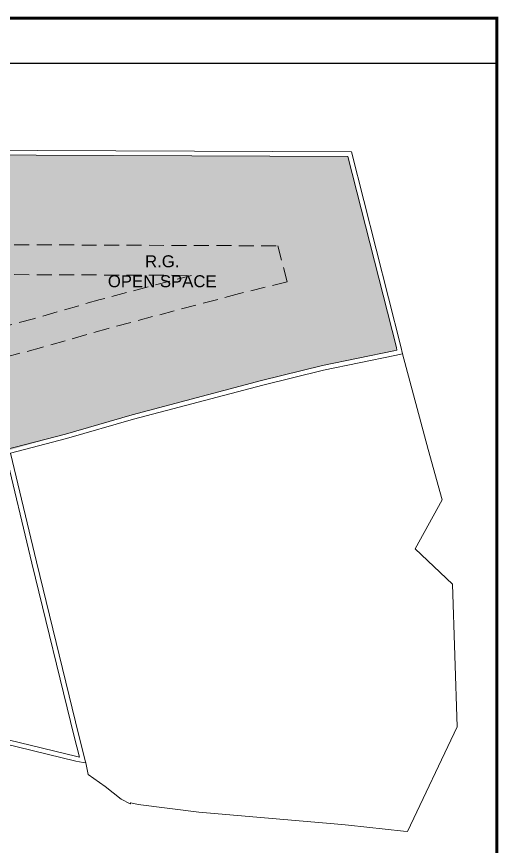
# Model space of a CAD drawing. Header units: inches. Extents: x 27644242 to 29005101, y -955243 to 216979.
# Drawn here: x 28774097 to 28798238, y -842799 to -801172 of the extents above; entities that cross this region are included whole.
import ezdxf

# ---------------------------------------------------------------- set-up
doc = ezdxf.new("R2010")
doc.units = ezdxf.units.IN
doc.header["$MEASUREMENT"] = 0
doc.linetypes.add('01-Xref Col Podium Lvl-1$0$HIDDEN', pattern=[0.375, 0.25, -0.125])
doc.layers.get('Defpoints').update_dxf_attribs({"color": 8})
doc.layers.add('HATCH', color=9, linetype='Continuous')
doc.layers.add('text', color=7, linetype='Continuous')
doc.layers.add('RVA Site Boundary', color=17, linetype='Continuous', lineweight=15)
doc.styles.add('AMITS', font='arial.ttf')

msp = doc.modelspace()

# ---------------------------------------------------------------- hatches: boundary and pattern name
at = {"layer": 'HATCH', "ltscale": 500, "true_color": 0x1f7f00, "transparency": 33554508}
h = msp.add_hatch(color=86, dxfattribs=at)
h.dxf.hatch_style = 1
h.paths.add_polyline_path([(28779889.8, -821147.9), (28786372.8, -819430), (28789422.2, -818681.4), (28792994.8, -817944.8), (28793157.2, -817911.3), (28793126.1, -817778.8), (28790698.8, -808186.1), (28767243.5, -808088.1), (28742984.1, -808069.1), (28728662.3, -808063.8), (28716553.2, -808099.5), (28716553.2, -813902.1), (28773507.9, -813902.1), (28773507.9, -822987.3)])

# ---------------------------------------------------------------- linework, layer by layer
at = {"layer": 'Defpoints', "linetype": 'Continuous', "const_width": 154.4}
msp.add_lwpolyline([(28798160.5, -801249.2), (28798160.5, -875499.2), (28689573.8, -875499.2), (28689573.8, -801249.2)], close=True, dxfattribs=at)
at = {"layer": 'Defpoints', "color": 6, "ltscale": 500}
msp.add_lwpolyline([(28689580.5, -851821.2), (28798167.2, -851821.2), (28798167.2, -803526), (28689580.5, -803526)], close=True, dxfattribs=at)
at = {"layer": 'RVA Site Boundary', "ltscale": 500}
for points in [[(28728662, -807833.8), (28742984.3, -807839.1), (28767244.1, -807858.1), (28790878.1, -807956.8), (28793349.5, -817724.3), (28793435.1, -818088.8)], [(28728662, -807833.8), (28742984.3, -807839.1), (28767244.1, -807858.1), (28790878.1, -807956.8), (28793349.5, -817724.3), (28793435.1, -818088.8)], [(28793435.2, -818088.9), (28794721.5, -822891.5), (28795413.7, -825406.1), (28794073.8, -827876.7), (28795944.9, -829636.1), (28796175.2, -836796.6), (28793681.5, -842054.7), (28793488, -842038.7), (28790734.3, -841730.8), (28790385.6, -841700.5), (28783224.8, -841078.5), (28780183.8, -840689.8), (28779817.5, -840606), (28779787.8, -840658), (28779337.3, -840424.7), (28778540.3, -839797.9), (28777677.1, -839194.5), (28777564.3, -838607.7), (28777427, -838582.4), (28777067.6, -838515.9), (28769049.4, -836569.5)], [(28793435.2, -818088.9), (28794721.5, -822891.5), (28795413.7, -825406.1), (28794073.8, -827876.7), (28795944.9, -829636.1), (28796175.2, -836796.6), (28793681.5, -842054.7), (28793488, -842038.7), (28790734.3, -841730.8), (28790385.6, -841700.5), (28783224.8, -841078.5), (28780183.8, -840689.8), (28779817.5, -840606), (28779787.8, -840658), (28779337.3, -840424.7), (28778540.3, -839797.9), (28777677.1, -839194.5), (28777564.3, -838607.7), (28777427, -838582.4), (28777067.6, -838515.9), (28769049.4, -836569.5)]]:
    msp.add_lwpolyline(points, dxfattribs=at)
at = {"layer": 'RVA Site Boundary', "color": 5, "ltscale": 500}
for points in [[(28728662, -807833.8), (28742984.3, -807839.1), (28767244.1, -807858.1), (28790878.1, -807956.8)], [(28790878.1, -807956.8), (28793349.5, -817724.3), (28793435.1, -818088.8), (28793041.3, -818170.1), (28789472.8, -818905.8), (28786429.7, -819652.9), (28779951.2, -821369.6), (28776603.4, -822334.5), (28773784, -823078.4), (28775090.3, -828528.6), (28777208.4, -837237.3), (28777553.9, -838553.6), (28777564.3, -838607.7), (28777427, -838582.4), (28777067.6, -838515.9), (28769049.4, -836569.5), (28764436, -838049.1), (28762589.1, -838531.4), (28762074.2, -838577.2), (28755917.6, -838405), (28750270.6, -838591), (28749606.4, -838651.5), (28742304.8, -839068.4), (28734332.8, -839794.1)], [(28767243.5, -808088.1), (28790698.8, -808186.1), (28793126.1, -817778.8), (28793157.2, -817911.3), (28792994.8, -817944.8), (28789422.2, -818681.4), (28786372.8, -819430), (28779889.8, -821147.9), (28776542.2, -822112.8), (28773507.9, -822913.4), (28774866.7, -828582.6), (28776985.4, -837293.7), (28777253.8, -838316.5), (28777115.6, -838290.9), (28769040.8, -836330.8)]]:
    msp.add_lwpolyline(points, dxfattribs=at)
at = {"layer": 'RVA Site Boundary', "linetype": '01-Xref Col Podium Lvl-1$0$HIDDEN', "ltscale": 3000}
for points in [[(28728668.1, -812563.8), (28742981.5, -812569.1), (28767232.3, -812588.1), (28787191.9, -812671.4), (28787650.3, -814482.8), (28785259.9, -815069.6), (28778690.3, -816810.5), (28775344.9, -817774.7), (28768106.5, -819684.5), (28770492.4, -829638.7), (28771116.3, -832203.9), (28768872.1, -831659.1), (28763115.2, -833505.4), (28761838.7, -833838.7), (28755905.9, -833672.8), (28749977.9, -833868.1), (28749256.9, -833933.8), (28741955.5, -834350.6), (28733624.9, -835108.9)], [(28728670, -814063.8), (28742980.7, -814069.1), (28767228.6, -814088.1), (28782861.6, -814153.4), (28778290.4, -815364.6), (28774945.8, -816328.6), (28766306.1, -818608.3), (28769034.3, -829990.8), (28769076.8, -830165.2), (28768815.9, -830101.9), (28762696.4, -832064.4), (28761666.7, -832333.3), (28755902.2, -832172.1), (28749885, -832370.3), (28749146.1, -832437.6), (28741844.7, -832854.5), (28733400.5, -833623.2)]]:
    msp.add_lwpolyline(points, dxfattribs=at)

# ---------------------------------------------------------------- texts
at = {"layer": 'text', "ltscale": 100, "insert": (28773183.1, -813146.5), "char_height": 600, "width": 16420.071, "attachment_point": 1, "style": 'AMITS'}
msp.add_mtext('\\pxqc;R.G.\\POPEN SPACE', dxfattribs=at)

doc.saveas('drawing.dxf')
